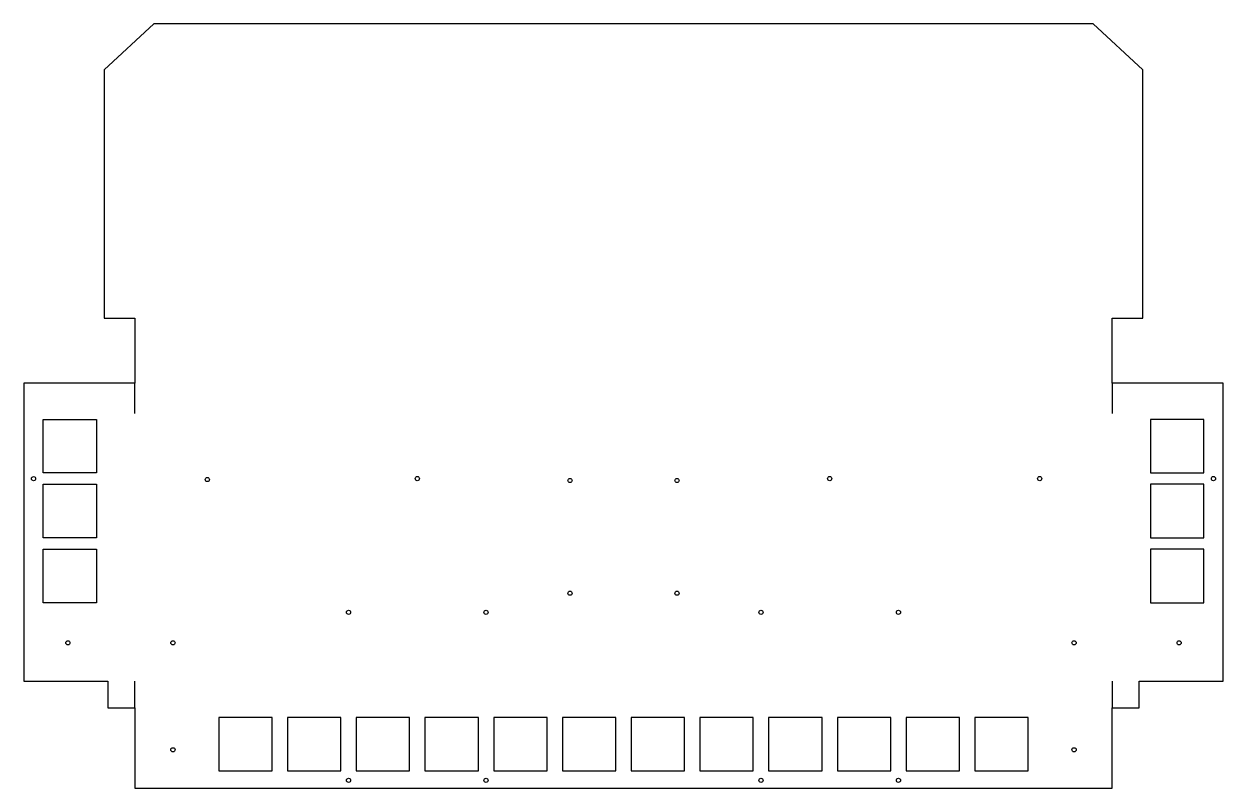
# Model space of a CAD drawing. Header units: millimetres. Extents: x -11 to 304, y -193 to 7.
import ezdxf

# ---------------------------------------------------------------- set-up
doc = ezdxf.new("R2010")
doc.units = ezdxf.units.MM
doc.layers.get('0').update_dxf_attribs({"linetype": 'CONTINUOUS'})

msp = doc.modelspace()

# ---------------------------------------------------------------- linework, layer by layer
for p, q in [((18.5, -95), (18.5, -87)), ((274.5, -87), (274.5, -95)), ((18.5, -172), (18.5, -165)), ((274.5, -165), (274.5, -172)), ((274.5, -172), (281.5, -172))]:
    msp.add_line(p, q)
for points in [[(269.5, 7), (23.5, 7), (10.5, -5), (10.5, -70), (18.5, -70), (18.5, -87), (-10.5, -87), (-10.5, -165), (11.5, -165), (11.5, -172), (18.5, -172), (18.5, -193), (274.5, -193), (274.5, -172), (281.5, -172), (281.5, -165), (303.5, -165), (303.5, -87), (274.5, -87), (274.5, -70), (282.5, -70), (282.5, -5)], [(-5.5, -96.5), (8.5, -96.5), (8.5, -110.5), (-5.5, -110.5)], [(298.5, -110.5), (298.5, -96.5), (284.5, -96.5), (284.5, -110.5)], [(-5.5, -113.5), (8.5, -113.5), (8.5, -127.5), (-5.5, -127.5)], [(298.5, -127.5), (298.5, -113.5), (284.5, -113.5), (284.5, -127.5)], [(8.5, -130.5), (8.5, -144.5), (-5.5, -144.5), (-5.5, -130.5)], [(284.5, -144.5), (298.5, -144.5), (298.5, -130.5), (284.5, -130.5)], [(40.5, -174.5), (40.5, -188.5), (54.5, -188.5), (54.5, -174.5)], [(72.5, -188.5), (72.5, -174.5), (58.5, -174.5), (58.5, -188.5)], [(90.5, -188.5), (90.5, -174.5), (76.5, -174.5), (76.5, -188.5)], [(108.5, -174.5), (94.5, -174.5), (94.5, -188.5), (108.5, -188.5)], [(126.5, -188.5), (126.5, -174.5), (112.5, -174.5), (112.5, -188.5)], [(144.5, -174.5), (130.5, -174.5), (130.5, -188.5), (144.5, -188.5)], [(148.5, -174.5), (148.5, -188.5), (162.5, -188.5), (162.5, -174.5)], [(180.5, -188.5), (180.5, -174.5), (166.5, -174.5), (166.5, -188.5)], [(198.5, -188.5), (198.5, -174.5), (184.5, -174.5), (184.5, -188.5)], [(202.5, -188.5), (216.5, -188.5), (216.5, -174.5), (202.5, -174.5)], [(220.5, -188.5), (234.5, -188.5), (234.5, -174.5), (220.5, -174.5)], [(252.5, -188.5), (252.5, -174.5), (238.5, -174.5), (238.5, -188.5)]]:
    msp.add_lwpolyline(points, close=True)
for centre in [(-8, -112.01), (37.5, -112.25), (92.5, -112), (132.5, -112.5), (160.5, -112.5), (200.5, -112), (255.5, -112), (301, -112), (132.5, -142), (160.5, -142), (74.5, -147), (110.5, -147), (182.5, -147), (218.5, -147), (1, -155), (28.5, -155), (264.5, -155), (292, -155), (28.5, -183), (264.5, -183), (74.5, -191), (110.5, -191), (182.5, -191), (218.5, -191)]:
    msp.add_circle(centre, 0.55)

doc.saveas('drawing.dxf')
